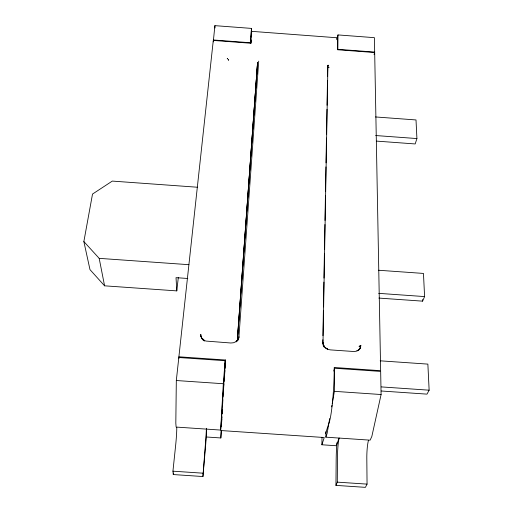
<?xml version="1.0" encoding="UTF-8"?>
<svg xmlns="http://www.w3.org/2000/svg" width="513" height="513" viewBox="0 0 513 513"><rect width="100%" height="100%" fill="white"/><g stroke="black" fill="none" stroke-linecap="round" stroke-linejoin="round"><path stroke-width="0.77" d="M200.763 335.56L200.763 334.341L201.558 337.721L204.02 340.228L202.064 338.484L204.129 340.286L205.912 341.062L230.812 342.998L233.524 342.748L235.89 341.709L237.904 339.779L237.436 340.382L238.673 338.253L237.711 340.087L238.872 337.503C239.18 339.497 233.639 343.569 237.32 340.504M206.38 428.297L206.367 436.986L220.834 437.961L221.417 430.484M368.481 440.34A15.377 2.18 -87.9 0 0 366.814 458.449L367.058 484.118L365.41 487.35L335.944 485.388L337.291 482.137L337.49 456.48A15.384 1.712 -87.5 0 1 339.08 438.352M251.703 32.184L251.71 31.344L336.419 37.718A30.652 2.45 -85.1 0 1 337.554 47.446L337.528 49.748L374.682 52.538L380.652 370.694L334.232 367.494L334.194 371.117A38.218 3.803 -86.9 0 1 329.282 422.103L325.466 433.786M335.944 485.388L336.169 459.943A26.926 2.995 -87.5 0 1 336.964 442.661M213.273 41.867L214.896 25.65L251.485 28.407L251.075 36.981M332.225 403.795L334.38 391.336L334.611 368.244L380.665 371.418L381.095 394.529L371.848 436.403L370.136 440.16L325.87 437.172L325.954 431.619M337.99 34.922L337.843 49.312L374.676 52.076L374.4 37.667L337.99 34.922L336.772 39.514M225.117 363.307L224.931 365.698L225.149 360.71L178.819 357.523L176.318 380.524L175.818 423.161L176.126 427.066L220.654 430.074L221.712 416.614M322.799 342.915L322.857 339.715M322.927 335.714L323.37 310.91M323.44 306.909L323.883 282.105M323.959 278.104L324.396 253.3M324.472 249.299L324.915 224.495M324.986 220.494L325.428 195.69M325.499 191.689L325.941 166.885M326.011 162.884L326.454 138.074M326.524 134.079L326.967 109.269M327.037 105.274L327.48 80.464M327.55 76.463L327.724 66.863M339.144 437.974L336.291 445.739L321.888 444.771L322.017 437.275M220.654 430.074L223.322 383.737L225.149 360.71M220.834 437.961L221.141 430.561L324.248 437.518L321.888 444.771M221.776 416.505L221.654 419.454L221.84 417.056M222.238 413.741L222.398 409.932M225.451 363.14L225.098 368.283M225.521 361.582L225.592 360.017L178.896 356.798L213.286 40.431L250.626 43.227L251.71 31.344M250.774 43.214L250.96 39.321M250.947 43.496L251.062 40.591L250.799 42.848M251.498 36.474L251.633 33.916M327.73 66.716L327.91 65.472L322.985 343.704L322.889 342.479L323.273 344.685L324.549 346.916L323.273 344.704C324.376 347.679 327.377 349.693 330.5 349.898L353.412 351.482C354.746 352.335 361.351 348.725 356.888 350.963M237.654 337.541L257.59 62.323L237.461 338.291L257.59 62.323M258.719 61.13L238.885 337.605M251.485 28.407L250.35 42.746L213.337 39.969M225.592 360.017L225.31 363.627A38.295 0.462 -85.8 0 0 221.796 414.812L221.302 426.745L221.898 419.089M222.091 413.863L222.405 409.874M176.773 427.4A15.428 0.891 -85.1 0 1 175.619 445.611L172.939 471.184L173.279 474.557L202.93 476.532L205.129 447.592A15.416 0.417 -85.5 0 0 206.361 429.394M202.93 476.532L205.136 451.151A26.99 0.725 -85.5 0 0 206.367 435.46M173.279 474.557L173.439 472.973M197.511 187.239L112.296 181.089L92.513 194.068L83.863 241.565L89.98 269.62L104.581 285.824L176.786 290.89L178.325 277.456M238.987 336.663L237.718 340.004M329.673 418.589L327.121 433.382L325.87 437.172M331.687 406.905L331.956 405.353M374.163 54.34L374.676 52.076M374.201 54.66L374.682 52.538M333.777 371.04L334.611 368.244M238.757 338.208L238.038 339.933L236.378 341.857M375.465 116.951L416.011 119.946L416.915 138.561L415.197 143.948L376.613 141.113M378.883 298.079L422.609 301.15L424.591 296.585L423.462 273.429L378.434 270.242M380.178 360.819L427.868 364.115L429.137 390.181L426.989 394.131L381.165 390.989M358.375 350.488L359.863 348.827L360.684 346.98L359.183 349.5L360.492 347.481L359.395 349.238L358.728 349.885L360.055 348.385L357.529 350.668M358.177 350.635L358.593 350.321M172.939 471.184L202.898 473.178M337.291 482.137L367.058 484.118M381.274 386.905L429.137 390.181M176.318 380.524L223.322 383.737M334.38 391.336L381.095 394.529M83.863 241.565L99.182 258.353L188.906 264.689M187.771 278.482L176.03 277.661L176.786 290.89M378.684 293.353L424.591 296.585M375.631 135.535L416.915 138.561M203.815 340.638L204.501 341.055M325.973 348.237L327.685 349.218L325.274 347.673M202.494 339.484L203.135 340.113M202.193 339.099L202.603 339.6M324.229 347.224L323.722 346.442M201.936 338.76L200.897 336.413M323.03 344.736L323.325 345.608M99.182 258.353L104.581 285.824M178.896 356.798L178.992 358.375M422.532 299.56L422.609 301.15M214.896 25.65L214.992 28.003M222.661 403.834A26.791 0.321 -85.8 0 1 222.879 399.685M223.046 396.908A26.791 0.321 -85.8 0 1 223.405 391.445M223.553 389.277A26.791 0.321 -85.8 0 1 223.924 383.923M224.098 381.557A26.791 0.321 -85.8 0 1 224.393 377.562M224.572 375.176A26.791 0.321 -85.8 0 1 224.925 370.514M360.825 345.435L360.382 347.801L360.825 345.435M359.356 345.98L359.222 346.73L359.356 345.98M227.304 58.912L227.419 58.399L227.304 58.912M328.743 67.132L328.839 67.658L328.743 67.132M228.42 59.636L228.477 60.162L228.42 59.636M327.974 65.542L327.839 65.901L328.134 65.125L327.974 65.542M201.558 337.714L200.91 336.105L201.558 337.721M323.049 343.902L322.921 343.075L323.043 343.902"/></g></svg>
